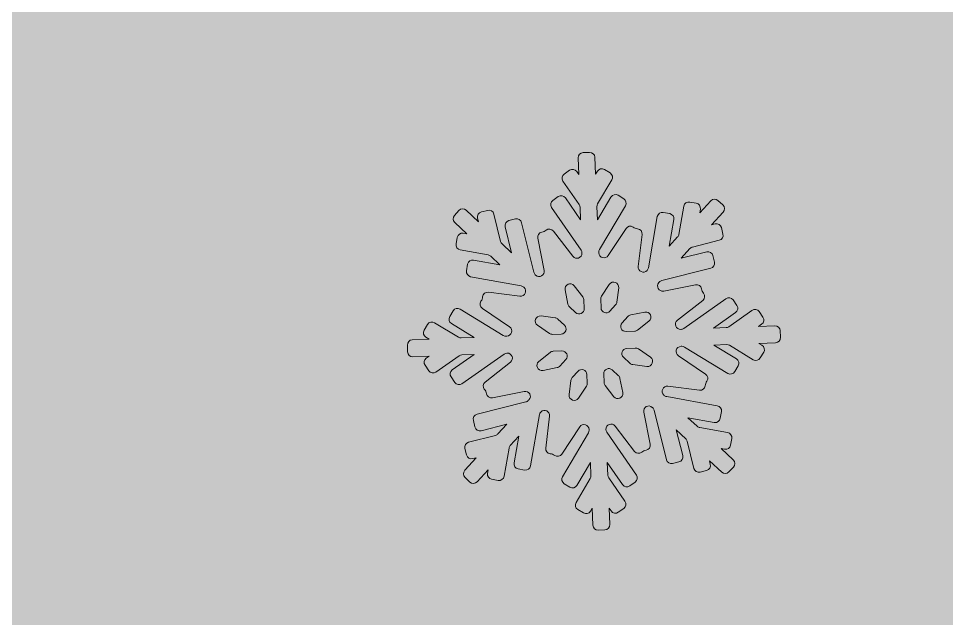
# Model space of a CAD drawing. Header units: millimetres. Extents: x -42 to 192, y -117 to -17.
# Drawn here: x 110.72 to 127.83, y -93.16 to -82.1 of the extents above; entities that cross this region are included whole.
import ezdxf

# ---------------------------------------------------------------- set-up
doc = ezdxf.new("R2010")
doc.units = ezdxf.units.MM
doc.header["$MEASUREMENT"] = 0
doc.layers.add('engraving', color=7, linetype='Continuous')
doc.layers.add('Layer 1', color=7, linetype='Continuous')

msp = doc.modelspace()

# ---------------------------------------------------------------- hatches: boundary and pattern name
at = {"layer": 'Layer 1'}
h = msp.add_hatch(color=2, dxfattribs=at)
h.dxf.hatch_style = 2
edge = h.paths.add_edge_path()
edge.add_spline(control_points=[(163.535, -30.121), (163.535, -30.121), (152.73, -71.11), (152.73, -71.11), (152.73, -71.11), (144.157, -30.121), (144.157, -30.121), (144.157, -30.121), (141.21, -30.121), (141.21, -30.121), (140.385, -29.082), (139.149, -28.383), (137.751, -28.276), (139.256, -27.161), (140.236, -25.378), (140.236, -23.361), (140.236, -19.98), (137.496, -17.24), (134.115, -17.24), (130.735, -17.24), (127.995, -19.98), (127.995, -23.361), (127.995, -25.378), (128.975, -27.161), (130.479, -28.276), (129.082, -28.383), (127.846, -29.082), (127.021, -30.121), (127.021, -30.121), (124.073, -30.121), (124.073, -30.121), (124.073, -30.121), (115.617, -71.11), (115.617, -71.11), (115.617, -71.11), (104.695, -30.121), (104.695, -30.121), (104.695, -30.121), (76.508, -30.121), (76.508, -30.121), (76.508, -30.121), (100.937, -115.27), (100.937, -115.27), (100.937, -115.27), (126.657, -115.27), (126.657, -115.27), (126.657, -115.27), (134.174, -87.788), (134.174, -87.788), (134.174, -87.788), (141.573, -115.27), (141.573, -115.27), (141.573, -115.27), (167.294, -115.27), (167.294, -115.27), (167.294, -115.27), (191.723, -30.121), (191.723, -30.121), (191.723, -30.121), (163.535, -30.121), (163.535, -30.121)], knot_values=[0, 0, 0, 0, 1, 1, 1, 2, 2, 2, 3, 3, 3, 4, 4, 4, 5, 5, 5, 6, 6, 6, 7, 7, 7, 8, 8, 8, 9, 9, 9, 10, 10, 10, 11, 11, 11, 12, 12, 12, 13, 13, 13, 14, 14, 14, 15, 15, 15, 16, 16, 16, 17, 17, 17, 18, 18, 18, 19, 19, 19, 20, 20, 20, 20], degree=3, periodic=1)
edge = h.paths.add_edge_path()
edge.add_spline(control_points=[(130.308, -23.361), (130.308, -21.261), (132.016, -19.553), (134.115, -19.553), (136.215, -19.553), (137.923, -21.261), (137.923, -23.361), (137.923, -25.46), (136.215, -27.168), (134.115, -27.168), (132.016, -27.168), (130.308, -25.46), (130.308, -23.361)], knot_values=[0, 0, 0, 0, 1, 1, 1, 2, 2, 2, 3, 3, 3, 4, 4, 4, 4], degree=3, periodic=1)

# ---------------------------------------------------------------- linework, layer by layer
at = {"layer": 'engraving', "lineweight": 0}
for points, knots in [([(124.768, -87.853), (124.766, -87.801), (124.722, -87.761), (124.67, -87.763), (124.67, -87.763), (124.37, -87.774), (124.37, -87.774), (124.37, -87.774), (124.425, -87.735), (124.425, -87.735), (124.468, -87.705), (124.478, -87.647), (124.449, -87.604), (124.449, -87.604), (124.379, -87.503), (124.379, -87.503), (124.349, -87.46), (124.289, -87.449), (124.246, -87.479), (124.246, -87.479), (123.82, -87.78), (123.82, -87.78), (123.805, -87.791), (123.788, -87.797), (123.77, -87.797), (123.77, -87.797), (123.54, -87.806), (123.54, -87.806), (123.54, -87.806), (123.945, -87.52), (123.945, -87.52), (123.987, -87.49), (123.998, -87.432), (123.968, -87.389), (123.968, -87.389), (123.898, -87.288), (123.898, -87.288), (123.868, -87.245), (123.809, -87.234), (123.766, -87.265), (123.766, -87.265), (122.991, -87.812), (122.991, -87.812), (122.976, -87.823), (122.958, -87.829), (122.94, -87.83), (122.94, -87.83), (122.935, -87.83), (122.935, -87.83), (122.844, -87.833), (122.801, -87.718), (122.873, -87.661), (122.873, -87.661), (123.338, -87.295), (123.338, -87.295), (123.379, -87.263), (123.386, -87.204), (123.355, -87.163), (123.355, -87.163), (123.34, -87.144), (123.34, -87.144), (123.331, -87.132), (123.325, -87.119), (123.322, -87.104), (123.322, -87.104), (123.317, -87.081), (123.317, -87.081), (123.307, -87.029), (123.257, -86.996), (123.206, -87.006), (123.206, -87.006), (122.619, -87.123), (122.619, -87.123), (122.529, -87.141), (122.469, -87.034), (122.531, -86.967), (122.531, -86.967), (122.54, -86.956), (122.54, -86.956), (122.553, -86.943), (122.569, -86.933), (122.587, -86.928), (122.587, -86.928), (123.488, -86.702), (123.488, -86.702), (123.538, -86.69), (123.569, -86.639), (123.557, -86.588), (123.557, -86.588), (123.527, -86.468), (123.527, -86.468), (123.514, -86.418), (123.463, -86.387), (123.412, -86.399), (123.412, -86.399), (122.941, -86.518), (122.941, -86.518), (122.941, -86.518), (123.103, -86.34), (123.103, -86.34), (123.116, -86.326), (123.132, -86.316), (123.15, -86.312), (123.15, -86.312), (123.643, -86.188), (123.643, -86.188), (123.694, -86.175), (123.725, -86.124), (123.712, -86.074), (123.712, -86.074), (123.682, -85.954), (123.682, -85.954), (123.67, -85.903), (123.619, -85.872), (123.568, -85.885), (123.568, -85.885), (123.503, -85.901), (123.503, -85.901), (123.503, -85.901), (123.715, -85.669), (123.715, -85.669), (123.75, -85.631), (123.747, -85.572), (123.71, -85.537), (123.71, -85.537), (123.62, -85.453), (123.62, -85.453), (123.582, -85.417), (123.521, -85.419), (123.486, -85.458), (123.486, -85.458), (123.284, -85.68), (123.284, -85.68), (123.284, -85.68), (123.295, -85.614), (123.295, -85.614), (123.304, -85.562), (123.27, -85.514), (123.219, -85.504), (123.219, -85.504), (123.1, -85.483), (123.1, -85.483), (123.048, -85.473), (122.999, -85.508), (122.99, -85.56), (122.99, -85.56), (122.899, -86.079), (122.899, -86.079), (122.896, -86.097), (122.888, -86.113), (122.876, -86.127), (122.876, -86.127), (122.721, -86.296), (122.721, -86.296), (122.721, -86.296), (122.807, -85.805), (122.807, -85.805), (122.815, -85.754), (122.781, -85.705), (122.73, -85.696), (122.73, -85.696), (122.611, -85.674), (122.611, -85.674), (122.559, -85.665), (122.51, -85.699), (122.501, -85.751), (122.501, -85.751), (122.337, -86.696), (122.337, -86.696), (122.333, -86.713), (122.325, -86.73), (122.313, -86.743), (122.313, -86.743), (122.313, -86.743), (122.313, -86.743), (122.251, -86.811), (122.139, -86.759), (122.15, -86.668), (122.15, -86.668), (122.221, -86.08), (122.221, -86.08), (122.227, -86.028), (122.191, -85.981), (122.139, -85.975), (122.139, -85.975), (122.117, -85.972), (122.117, -85.972), (122.102, -85.97), (122.088, -85.964), (122.076, -85.956), (122.076, -85.956), (122.057, -85.943), (122.057, -85.943), (122.013, -85.914), (121.954, -85.926), (121.925, -85.97), (121.925, -85.97), (121.596, -86.468), (121.596, -86.468), (121.545, -86.545), (121.426, -86.512), (121.422, -86.42), (121.422, -86.42), (121.422, -86.41), (121.422, -86.41), (121.421, -86.392), (121.426, -86.374), (121.435, -86.358), (121.435, -86.358), (121.913, -85.552), (121.913, -85.552), (121.94, -85.507), (121.925, -85.45), (121.881, -85.423), (121.881, -85.423), (121.777, -85.359), (121.777, -85.359), (121.732, -85.332), (121.673, -85.347), (121.647, -85.392), (121.647, -85.392), (121.398, -85.811), (121.398, -85.811), (121.398, -85.811), (121.388, -85.57), (121.388, -85.57), (121.387, -85.552), (121.392, -85.534), (121.401, -85.518), (121.401, -85.518), (121.663, -85.076), (121.663, -85.076), (121.69, -85.031), (121.676, -84.974), (121.631, -84.947), (121.631, -84.947), (121.527, -84.883), (121.527, -84.883), (121.482, -84.856), (121.424, -84.87), (121.397, -84.916), (121.397, -84.916), (121.364, -84.971), (121.364, -84.971), (121.364, -84.971), (121.351, -84.658), (121.351, -84.658), (121.349, -84.606), (121.305, -84.565), (121.253, -84.568), (121.253, -84.568), (121.132, -84.572), (121.132, -84.572), (121.08, -84.574), (121.039, -84.618), (121.041, -84.67), (121.041, -84.67), (121.053, -84.973), (121.053, -84.973), (121.053, -84.973), (121.017, -84.919), (121.017, -84.919), (120.987, -84.876), (120.927, -84.866), (120.884, -84.896), (120.884, -84.896), (120.785, -84.966), (120.785, -84.966), (120.743, -84.996), (120.732, -85.054), (120.762, -85.097), (120.762, -85.097), (121.061, -85.531), (121.061, -85.531), (121.071, -85.545), (121.077, -85.563), (121.078, -85.581), (121.078, -85.581), (121.087, -85.813), (121.087, -85.813), (121.087, -85.813), (120.806, -85.405), (120.806, -85.405), (120.776, -85.362), (120.716, -85.351), (120.674, -85.381), (120.674, -85.381), (120.574, -85.452), (120.574, -85.452), (120.532, -85.482), (120.521, -85.54), (120.551, -85.583), (120.551, -85.583), (121.095, -86.37), (121.095, -86.37), (121.105, -86.385), (121.111, -86.402), (121.112, -86.42), (121.112, -86.42), (121.112, -86.422), (121.112, -86.422), (121.116, -86.514), (120.999, -86.556), (120.943, -86.483), (120.943, -86.483), (120.585, -86.018), (120.585, -86.018), (120.553, -85.977), (120.493, -85.969), (120.451, -86.002), (120.451, -86.002), (120.434, -86.016), (120.434, -86.016), (120.422, -86.025), (120.408, -86.031), (120.394, -86.034), (120.394, -86.034), (120.372, -86.039), (120.372, -86.039), (120.321, -86.049), (120.287, -86.098), (120.298, -86.149), (120.298, -86.149), (120.414, -86.742), (120.414, -86.742), (120.432, -86.832), (120.324, -86.892), (120.257, -86.829), (120.257, -86.829), (120.251, -86.824), (120.251, -86.824), (120.238, -86.811), (120.229, -86.795), (120.224, -86.778), (120.224, -86.778), (119.998, -85.864), (119.998, -85.864), (119.986, -85.813), (119.934, -85.783), (119.884, -85.795), (119.884, -85.795), (119.766, -85.825), (119.766, -85.825), (119.715, -85.837), (119.685, -85.889), (119.697, -85.939), (119.697, -85.939), (119.815, -86.416), (119.815, -86.416), (119.815, -86.416), (119.641, -86.253), (119.641, -86.253), (119.627, -86.24), (119.618, -86.224), (119.613, -86.207), (119.613, -86.207), (119.489, -85.705), (119.489, -85.705), (119.477, -85.655), (119.426, -85.624), (119.375, -85.636), (119.375, -85.636), (119.257, -85.666), (119.257, -85.666), (119.207, -85.679), (119.176, -85.73), (119.188, -85.78), (119.188, -85.78), (119.205, -85.845), (119.205, -85.845), (119.205, -85.845), (118.978, -85.633), (118.978, -85.633), (118.939, -85.597), (118.879, -85.599), (118.843, -85.638), (118.843, -85.638), (118.761, -85.729), (118.761, -85.729), (118.726, -85.767), (118.728, -85.826), (118.766, -85.861), (118.766, -85.861), (118.988, -86.069), (118.988, -86.069), (118.988, -86.069), (118.923, -86.057), (118.923, -86.057), (118.872, -86.048), (118.822, -86.082), (118.813, -86.134), (118.813, -86.134), (118.792, -86.255), (118.792, -86.255), (118.783, -86.306), (118.817, -86.355), (118.869, -86.364), (118.869, -86.364), (119.381, -86.457), (119.381, -86.457), (119.399, -86.46), (119.416, -86.469), (119.429, -86.481), (119.429, -86.481), (119.599, -86.64), (119.599, -86.64), (119.599, -86.64), (119.114, -86.552), (119.114, -86.552), (119.062, -86.543), (119.013, -86.577), (119.004, -86.629), (119.004, -86.629), (118.983, -86.75), (118.983, -86.75), (118.974, -86.801), (119.008, -86.85), (119.059, -86.859), (119.059, -86.859), (119.992, -87.028), (119.992, -87.028), (120.01, -87.031), (120.027, -87.04), (120.04, -87.052), (120.04, -87.052), (120.044, -87.056), (120.044, -87.056), (120.111, -87.119), (120.059, -87.23), (119.968, -87.219), (119.968, -87.219), (119.387, -87.145), (119.387, -87.145), (119.335, -87.138), (119.287, -87.175), (119.281, -87.227), (119.281, -87.227), (119.278, -87.251), (119.278, -87.251), (119.276, -87.266), (119.271, -87.28), (119.263, -87.292), (119.263, -87.292), (119.25, -87.312), (119.25, -87.312), (119.221, -87.355), (119.233, -87.413), (119.276, -87.442), (119.276, -87.442), (119.776, -87.782), (119.776, -87.782), (119.852, -87.833), (119.818, -87.951), (119.727, -87.954), (119.727, -87.954), (119.715, -87.955), (119.715, -87.955), (119.697, -87.955), (119.678, -87.951), (119.662, -87.941), (119.662, -87.941), (118.866, -87.456), (118.866, -87.456), (118.821, -87.428), (118.763, -87.443), (118.736, -87.488), (118.736, -87.488), (118.673, -87.594), (118.673, -87.594), (118.647, -87.638), (118.661, -87.696), (118.705, -87.723), (118.705, -87.723), (119.124, -87.978), (119.124, -87.978), (119.124, -87.978), (118.885, -87.987), (118.885, -87.987), (118.867, -87.988), (118.849, -87.983), (118.833, -87.973), (118.833, -87.973), (118.396, -87.707), (118.396, -87.707), (118.351, -87.68), (118.293, -87.695), (118.266, -87.74), (118.266, -87.74), (118.203, -87.845), (118.203, -87.845), (118.177, -87.89), (118.191, -87.947), (118.236, -87.974), (118.236, -87.974), (118.294, -88.01), (118.294, -88.01), (118.294, -88.01), (117.984, -88.022), (117.984, -88.022), (117.931, -88.024), (117.891, -88.068), (117.893, -88.12), (117.893, -88.12), (117.898, -88.243), (117.898, -88.243), (117.9, -88.295), (117.944, -88.336), (117.996, -88.334), (117.996, -88.334), (118.297, -88.322), (118.297, -88.322), (118.297, -88.322), (118.241, -88.362), (118.241, -88.362), (118.198, -88.392), (118.188, -88.45), (118.218, -88.492), (118.218, -88.492), (118.288, -88.594), (118.288, -88.594), (118.317, -88.637), (118.377, -88.647), (118.42, -88.617), (118.42, -88.617), (118.846, -88.316), (118.846, -88.316), (118.861, -88.306), (118.878, -88.3), (118.896, -88.299), (118.896, -88.299), (119.126, -88.29), (119.126, -88.29), (119.126, -88.29), (118.721, -88.576), (118.721, -88.576), (118.679, -88.606), (118.668, -88.664), (118.698, -88.707), (118.698, -88.707), (118.768, -88.808), (118.768, -88.808), (118.798, -88.851), (118.857, -88.862), (118.9, -88.832), (118.9, -88.832), (119.676, -88.284), (119.676, -88.284), (119.69, -88.273), (119.708, -88.268), (119.726, -88.267), (119.726, -88.267), (119.731, -88.267), (119.731, -88.267), (119.822, -88.263), (119.865, -88.379), (119.793, -88.435), (119.793, -88.435), (119.328, -88.801), (119.328, -88.801), (119.287, -88.833), (119.28, -88.892), (119.311, -88.933), (119.311, -88.933), (119.326, -88.953), (119.326, -88.953), (119.335, -88.964), (119.341, -88.978), (119.344, -88.992), (119.344, -88.992), (119.349, -89.016), (119.349, -89.016), (119.359, -89.067), (119.409, -89.1), (119.46, -89.09), (119.46, -89.09), (120.047, -88.973), (120.047, -88.973), (120.137, -88.955), (120.197, -89.062), (120.135, -89.129), (120.135, -89.129), (120.126, -89.14), (120.126, -89.14), (120.113, -89.154), (120.097, -89.163), (120.079, -89.168), (120.079, -89.168), (119.178, -89.394), (119.178, -89.394), (119.128, -89.407), (119.097, -89.458), (119.11, -89.508), (119.11, -89.508), (119.139, -89.628), (119.139, -89.628), (119.152, -89.679), (119.203, -89.71), (119.254, -89.697), (119.254, -89.697), (119.725, -89.579), (119.725, -89.579), (119.725, -89.579), (119.563, -89.757), (119.563, -89.757), (119.55, -89.77), (119.534, -89.78), (119.516, -89.785), (119.516, -89.785), (119.023, -89.908), (119.023, -89.908), (118.972, -89.921), (118.941, -89.972), (118.954, -90.023), (118.954, -90.023), (118.984, -90.143), (118.984, -90.143), (118.996, -90.193), (119.048, -90.224), (119.098, -90.211), (119.098, -90.211), (119.163, -90.195), (119.163, -90.195), (119.163, -90.195), (118.951, -90.427), (118.951, -90.427), (118.916, -90.465), (118.919, -90.524), (118.956, -90.56), (118.956, -90.56), (119.046, -90.643), (119.046, -90.643), (119.084, -90.679), (119.145, -90.677), (119.18, -90.638), (119.18, -90.638), (119.382, -90.417), (119.382, -90.417), (119.382, -90.417), (119.371, -90.483), (119.371, -90.483), (119.362, -90.534), (119.396, -90.583), (119.447, -90.592), (119.447, -90.592), (119.566, -90.614), (119.566, -90.614), (119.618, -90.623), (119.667, -90.588), (119.676, -90.537), (119.676, -90.537), (119.767, -90.017), (119.767, -90.017), (119.77, -90), (119.778, -89.983), (119.79, -89.97), (119.79, -89.97), (119.945, -89.8), (119.945, -89.8), (119.945, -89.8), (119.859, -90.291), (119.859, -90.291), (119.851, -90.342), (119.885, -90.391), (119.936, -90.4), (119.936, -90.4), (120.055, -90.422), (120.055, -90.422), (120.107, -90.431), (120.156, -90.397), (120.165, -90.345), (120.165, -90.345), (120.329, -89.401), (120.329, -89.401), (120.333, -89.383), (120.341, -89.366), (120.353, -89.353), (120.353, -89.353), (120.353, -89.353), (120.353, -89.353), (120.415, -89.285), (120.527, -89.337), (120.516, -89.428), (120.516, -89.428), (120.445, -90.017), (120.445, -90.017), (120.439, -90.068), (120.475, -90.115), (120.527, -90.122), (120.527, -90.122), (120.549, -90.125), (120.549, -90.125), (120.564, -90.127), (120.578, -90.132), (120.59, -90.14), (120.59, -90.14), (120.609, -90.153), (120.609, -90.153), (120.653, -90.182), (120.712, -90.171), (120.741, -90.127), (120.741, -90.127), (121.071, -89.628), (121.071, -89.628), (121.121, -89.551), (121.24, -89.584), (121.244, -89.676), (121.244, -89.676), (121.244, -89.687), (121.244, -89.687), (121.245, -89.705), (121.24, -89.723), (121.231, -89.739), (121.231, -89.739), (120.753, -90.545), (120.753, -90.545), (120.726, -90.589), (120.741, -90.647), (120.785, -90.674), (120.785, -90.674), (120.889, -90.737), (120.889, -90.737), (120.934, -90.765), (120.993, -90.75), (121.019, -90.705), (121.019, -90.705), (121.268, -90.285), (121.268, -90.285), (121.268, -90.285), (121.278, -90.526), (121.278, -90.526), (121.279, -90.545), (121.274, -90.563), (121.265, -90.578), (121.265, -90.578), (121.003, -91.021), (121.003, -91.021), (120.976, -91.065), (120.991, -91.123), (121.035, -91.15), (121.035, -91.15), (121.139, -91.213), (121.139, -91.213), (121.184, -91.241), (121.242, -91.226), (121.269, -91.181), (121.269, -91.181), (121.302, -91.125), (121.302, -91.125), (121.302, -91.125), (121.315, -91.438), (121.315, -91.438), (121.317, -91.49), (121.361, -91.531), (121.413, -91.529), (121.413, -91.529), (121.534, -91.524), (121.534, -91.524), (121.586, -91.522), (121.627, -91.478), (121.625, -91.426), (121.625, -91.426), (121.613, -91.124), (121.613, -91.124), (121.613, -91.124), (121.65, -91.177), (121.65, -91.177), (121.679, -91.22), (121.739, -91.231), (121.782, -91.2), (121.782, -91.2), (121.881, -91.13), (121.881, -91.13), (121.923, -91.1), (121.934, -91.042), (121.904, -90.999), (121.904, -90.999), (121.605, -90.566), (121.605, -90.566), (121.595, -90.551), (121.589, -90.534), (121.588, -90.516), (121.588, -90.516), (121.579, -90.284), (121.579, -90.284), (121.579, -90.284), (121.86, -90.691), (121.86, -90.691), (121.89, -90.735), (121.95, -90.745), (121.993, -90.715), (121.993, -90.715), (122.092, -90.645), (122.092, -90.645), (122.134, -90.615), (122.145, -90.556), (122.115, -90.514), (122.115, -90.514), (121.571, -89.726), (121.571, -89.726), (121.561, -89.711), (121.555, -89.694), (121.554, -89.676), (121.554, -89.676), (121.554, -89.675), (121.554, -89.675), (121.55, -89.583), (121.667, -89.54), (121.723, -89.613), (121.723, -89.613), (122.081, -90.078), (122.081, -90.078), (122.113, -90.12), (122.173, -90.127), (122.215, -90.095), (122.215, -90.095), (122.232, -90.081), (122.232, -90.081), (122.244, -90.072), (122.258, -90.065), (122.272, -90.062), (122.272, -90.062), (122.294, -90.058), (122.294, -90.058), (122.345, -90.048), (122.379, -89.998), (122.369, -89.947), (122.369, -89.947), (122.252, -89.354), (122.252, -89.354), (122.234, -89.264), (122.342, -89.204), (122.409, -89.267), (122.409, -89.267), (122.415, -89.272), (122.415, -89.272), (122.428, -89.285), (122.437, -89.301), (122.442, -89.319), (122.442, -89.319), (122.668, -90.232), (122.668, -90.232), (122.68, -90.283), (122.732, -90.314), (122.782, -90.301), (122.782, -90.301), (122.9, -90.272), (122.9, -90.272), (122.95, -90.259), (122.981, -90.208), (122.969, -90.157), (122.969, -90.157), (122.851, -89.68), (122.851, -89.68), (122.851, -89.68), (123.025, -89.844), (123.025, -89.844), (123.039, -89.856), (123.048, -89.872), (123.053, -89.89), (123.053, -89.89), (123.177, -90.391), (123.177, -90.391), (123.189, -90.442), (123.241, -90.473), (123.291, -90.46), (123.291, -90.46), (123.409, -90.43), (123.409, -90.43), (123.459, -90.418), (123.49, -90.367), (123.478, -90.316), (123.478, -90.316), (123.462, -90.251), (123.462, -90.251), (123.462, -90.251), (123.688, -90.463), (123.688, -90.463), (123.727, -90.499), (123.787, -90.497), (123.823, -90.458), (123.823, -90.458), (123.905, -90.368), (123.905, -90.368), (123.94, -90.33), (123.938, -90.27), (123.9, -90.235), (123.9, -90.235), (123.678, -90.028), (123.678, -90.028), (123.678, -90.028), (123.743, -90.039), (123.743, -90.039), (123.794, -90.049), (123.844, -90.014), (123.853, -89.963), (123.853, -89.963), (123.874, -89.841), (123.874, -89.841), (123.883, -89.79), (123.849, -89.741), (123.797, -89.732), (123.797, -89.732), (123.285, -89.639), (123.285, -89.639), (123.267, -89.636), (123.25, -89.628), (123.237, -89.615), (123.237, -89.615), (123.067, -89.457), (123.067, -89.457), (123.067, -89.457), (123.552, -89.544), (123.552, -89.544), (123.604, -89.554), (123.653, -89.519), (123.662, -89.468), (123.662, -89.468), (123.683, -89.346), (123.683, -89.346), (123.692, -89.295), (123.658, -89.246), (123.607, -89.237), (123.607, -89.237), (122.674, -89.068), (122.674, -89.068), (122.656, -89.065), (122.639, -89.057), (122.626, -89.044), (122.626, -89.044), (122.622, -89.04), (122.622, -89.04), (122.555, -88.978), (122.607, -88.866), (122.698, -88.877), (122.698, -88.877), (123.279, -88.951), (123.279, -88.951), (123.331, -88.958), (123.379, -88.921), (123.385, -88.869), (123.385, -88.869), (123.388, -88.845), (123.388, -88.845), (123.39, -88.831), (123.395, -88.817), (123.403, -88.805), (123.403, -88.805), (123.416, -88.784), (123.416, -88.784), (123.445, -88.741), (123.433, -88.683), (123.39, -88.654), (123.39, -88.654), (122.89, -88.315), (122.89, -88.315), (122.814, -88.264), (122.848, -88.146), (122.939, -88.142), (122.939, -88.142), (122.951, -88.142), (122.951, -88.142), (122.969, -88.141), (122.988, -88.146), (123.004, -88.155), (123.004, -88.155), (123.8, -88.641), (123.8, -88.641), (123.845, -88.668), (123.903, -88.653), (123.93, -88.608), (123.93, -88.608), (123.993, -88.503), (123.993, -88.503), (124.019, -88.458), (124.005, -88.401), (123.961, -88.374), (123.961, -88.374), (123.542, -88.119), (123.542, -88.119), (123.542, -88.119), (123.781, -88.11), (123.781, -88.11), (123.799, -88.109), (123.818, -88.114), (123.833, -88.123), (123.833, -88.123), (124.27, -88.389), (124.27, -88.389), (124.315, -88.416), (124.373, -88.402), (124.4, -88.357), (124.4, -88.357), (124.463, -88.251), (124.463, -88.251), (124.489, -88.207), (124.475, -88.149), (124.43, -88.122), (124.43, -88.122), (124.372, -88.087), (124.372, -88.087), (124.372, -88.087), (124.682, -88.075), (124.682, -88.075), (124.735, -88.073), (124.775, -88.029), (124.773, -87.976), (124.773, -87.976), (124.768, -87.853), (124.768, -87.853)], [0, 0, 0, 0, 1, 1, 1, 2, 2, 2, 3, 3, 3, 4, 4, 4, 5, 5, 5, 6, 6, 6, 7, 7, 7, 8, 8, 8, 9, 9, 9, 10, 10, 10, 11, 11, 11, 12, 12, 12, 13, 13, 13, 14, 14, 14, 15, 15, 15, 16, 16, 16, 17, 17, 17, 18, 18, 18, 19, 19, 19, 20, 20, 20, 21, 21, 21, 22, 22, 22, 23, 23, 23, 24, 24, 24, 25, 25, 25, 26, 26, 26, 27, 27, 27, 28, 28, 28, 29, 29, 29, 30, 30, 30, 31, 31, 31, 32, 32, 32, 33, 33, 33, 34, 34, 34, 35, 35, 35, 36, 36, 36, 37, 37, 37, 38, 38, 38, 39, 39, 39, 40, 40, 40, 41, 41, 41, 42, 42, 42, 43, 43, 43, 44, 44, 44, 45, 45, 45, 46, 46, 46, 47, 47, 47, 48, 48, 48, 49, 49, 49, 50, 50, 50, 51, 51, 51, 52, 52, 52, 53, 53, 53, 54, 54, 54, 55, 55, 55, 56, 56, 56, 57, 57, 57, 58, 58, 58, 59, 59, 59, 60, 60, 60, 61, 61, 61, 62, 62, 62, 63, 63, 63, 64, 64, 64, 65, 65, 65, 66, 66, 66, 67, 67, 67, 68, 68, 68, 69, 69, 69, 70, 70, 70, 71, 71, 71, 72, 72, 72, 73, 73, 73, 74, 74, 74, 75, 75, 75, 76, 76, 76, 77, 77, 77, 78, 78, 78, 79, 79, 79, 80, 80, 80, 81, 81, 81, 82, 82, 82, 83, 83, 83, 84, 84, 84, 85, 85, 85, 86, 86, 86, 87, 87, 87, 88, 88, 88, 89, 89, 89, 90, 90, 90, 91, 91, 91, 92, 92, 92, 93, 93, 93, 94, 94, 94, 95, 95, 95, 96, 96, 96, 97, 97, 97, 98, 98, 98, 99, 99, 99, 100, 100, 100, 101, 101, 101, 102, 102, 102, 103, 103, 103, 104, 104, 104, 105, 105, 105, 106, 106, 106, 107, 107, 107, 108, 108, 108, 109, 109, 109, 110, 110, 110, 111, 111, 111, 112, 112, 112, 113, 113, 113, 114, 114, 114, 115, 115, 115, 116, 116, 116, 117, 117, 117, 118, 118, 118, 119, 119, 119, 120, 120, 120, 121, 121, 121, 122, 122, 122, 123, 123, 123, 124, 124, 124, 125, 125, 125, 126, 126, 126, 127, 127, 127, 128, 128, 128, 129, 129, 129, 130, 130, 130, 131, 131, 131, 132, 132, 132, 133, 133, 133, 134, 134, 134, 135, 135, 135, 136, 136, 136, 137, 137, 137, 138, 138, 138, 139, 139, 139, 140, 140, 140, 141, 141, 141, 142, 142, 142, 143, 143, 143, 144, 144, 144, 145, 145, 145, 146, 146, 146, 147, 147, 147, 148, 148, 148, 149, 149, 149, 150, 150, 150, 151, 151, 151, 152, 152, 152, 153, 153, 153, 154, 154, 154, 155, 155, 155, 156, 156, 156, 157, 157, 157, 158, 158, 158, 159, 159, 159, 160, 160, 160, 161, 161, 161, 162, 162, 162, 163, 163, 163, 164, 164, 164, 165, 165, 165, 166, 166, 166, 167, 167, 167, 168, 168, 168, 169, 169, 169, 170, 170, 170, 171, 171, 171, 172, 172, 172, 173, 173, 173, 174, 174, 174, 175, 175, 175, 176, 176, 176, 177, 177, 177, 178, 178, 178, 179, 179, 179, 180, 180, 180, 181, 181, 181, 182, 182, 182, 183, 183, 183, 184, 184, 184, 185, 185, 185, 186, 186, 186, 187, 187, 187, 188, 188, 188, 189, 189, 189, 190, 190, 190, 191, 191, 191, 192, 192, 192, 193, 193, 193, 194, 194, 194, 195, 195, 195, 196, 196, 196, 197, 197, 197, 198, 198, 198, 199, 199, 199, 200, 200, 200, 201, 201, 201, 202, 202, 202, 203, 203, 203, 204, 204, 204, 205, 205, 205, 206, 206, 206, 207, 207, 207, 208, 208, 208, 209, 209, 209, 210, 210, 210, 211, 211, 211, 212, 212, 212, 213, 213, 213, 214, 214, 214, 215, 215, 215, 216, 216, 216, 217, 217, 217, 218, 218, 218, 219, 219, 219, 220, 220, 220, 221, 221, 221, 222, 222, 222, 223, 223, 223, 224, 224, 224, 225, 225, 225, 226, 226, 226, 227, 227, 227, 228, 228, 228, 229, 229, 229, 230, 230, 230, 231, 231, 231, 232, 232, 232, 233, 233, 233, 234, 234, 234, 235, 235, 235, 236, 236, 236, 237, 237, 237, 238, 238, 238, 239, 239, 239, 240, 240, 240, 241, 241, 241, 242, 242, 242, 243, 243, 243, 244, 244, 244, 245, 245, 245, 246, 246, 246, 247, 247, 247, 248, 248, 248, 249, 249, 249, 250, 250, 250, 251, 251, 251, 252, 252, 252, 253, 253, 253, 254, 254, 254, 255, 255, 255, 256, 256, 256, 257, 257, 257, 258, 258, 258, 259, 259, 259, 260, 260, 260, 261, 261, 261, 262, 262, 262, 263, 263, 263, 264, 264, 264, 265, 265, 265, 266, 266, 266, 267, 267, 267, 268, 268, 268, 269, 269, 269, 270, 270, 270, 271, 271, 271, 272, 272, 272, 273, 273, 273, 274, 274, 274, 275, 275, 275, 276, 276, 276, 277, 277, 277, 278, 278, 278, 279, 279, 279, 280, 280, 280, 281, 281, 281, 282, 282, 282, 283, 283, 283, 284, 284, 284, 285, 285, 285, 286, 286, 286, 287, 287, 287, 288, 288, 288, 289, 289, 289, 290, 290, 290, 291, 291, 291, 292, 292, 292, 293, 293, 293, 294, 294, 294, 295, 295, 295, 296, 296, 296, 297, 297, 297, 298, 298, 298, 299, 299, 299, 300, 300, 300, 301, 301, 301, 302, 302, 302, 303, 303, 303, 304, 304, 304, 305, 305, 305, 306, 306, 306, 307, 307, 307, 308, 308, 308, 309, 309, 309, 310, 310, 310, 311, 311, 311, 312, 312, 312, 313, 313, 313, 314, 314, 314, 315, 315, 315, 316, 316, 316, 317, 317, 317, 318, 318, 318, 319, 319, 319, 320, 320, 320, 321, 321, 321, 322, 322, 322, 323, 323, 323, 324, 324, 324, 325, 325, 325, 326, 326, 326, 327, 327, 327, 328, 328, 328, 329, 329, 329, 330, 330, 330, 331, 331, 331, 332, 332, 332, 333, 333, 333, 334, 334, 334, 335, 335, 335, 336, 336, 336, 336]), ([(120.969, -87.027), (120.969, -87.027), (121.127, -87.232), (121.127, -87.232), (121.139, -87.248), (121.146, -87.267), (121.147, -87.286), (121.147, -87.286), (121.153, -87.446), (121.153, -87.446), (121.157, -87.53), (121.056, -87.576), (120.995, -87.519), (120.995, -87.519), (120.881, -87.412), (120.881, -87.412), (120.866, -87.399), (120.856, -87.381), (120.853, -87.362), (120.853, -87.362), (120.802, -87.103), (120.802, -87.103), (120.782, -87.005), (120.908, -86.948), (120.969, -87.027)], [0, 0, 0, 0, 1, 1, 1, 2, 2, 2, 3, 3, 3, 4, 4, 4, 5, 5, 5, 6, 6, 6, 7, 7, 7, 8, 8, 8, 8]), ([(121.463, -87.435), (121.463, -87.435), (121.457, -87.275), (121.457, -87.275), (121.456, -87.255), (121.462, -87.236), (121.472, -87.219), (121.472, -87.219), (121.616, -87.001), (121.616, -87.001), (121.671, -86.918), (121.801, -86.966), (121.789, -87.065), (121.789, -87.065), (121.757, -87.327), (121.757, -87.327), (121.755, -87.346), (121.746, -87.364), (121.733, -87.379), (121.733, -87.379), (121.628, -87.495), (121.628, -87.495), (121.571, -87.557), (121.467, -87.519), (121.463, -87.435)], [0, 0, 0, 0, 1, 1, 1, 2, 2, 2, 3, 3, 3, 4, 4, 4, 5, 5, 5, 6, 6, 6, 7, 7, 7, 8, 8, 8, 8]), ([(120.514, -87.905), (120.514, -87.905), (120.292, -87.755), (120.292, -87.755), (120.21, -87.699), (120.258, -87.571), (120.357, -87.583), (120.357, -87.583), (120.617, -87.616), (120.617, -87.616), (120.637, -87.619), (120.655, -87.627), (120.67, -87.641), (120.67, -87.641), (120.789, -87.752), (120.789, -87.752), (120.85, -87.809), (120.812, -87.912), (120.728, -87.915), (120.728, -87.915), (120.57, -87.921), (120.57, -87.921), (120.55, -87.922), (120.53, -87.917), (120.514, -87.905)], [0, 0, 0, 0, 1, 1, 1, 2, 2, 2, 3, 3, 3, 4, 4, 4, 5, 5, 5, 6, 6, 6, 7, 7, 7, 8, 8, 8, 8]), ([(121.852, -87.711), (121.852, -87.711), (121.96, -87.592), (121.96, -87.592), (121.974, -87.577), (121.992, -87.567), (122.012, -87.563), (122.012, -87.563), (122.271, -87.511), (122.271, -87.511), (122.369, -87.492), (122.426, -87.616), (122.348, -87.678), (122.348, -87.678), (122.139, -87.843), (122.139, -87.843), (122.123, -87.855), (122.104, -87.862), (122.084, -87.863), (122.084, -87.863), (121.925, -87.869), (121.925, -87.869), (121.841, -87.872), (121.795, -87.773), (121.852, -87.711)], [0, 0, 0, 0, 1, 1, 1, 2, 2, 2, 3, 3, 3, 4, 4, 4, 5, 5, 5, 6, 6, 6, 7, 7, 7, 8, 8, 8, 8]), ([(120.814, -88.386), (120.814, -88.386), (120.706, -88.505), (120.706, -88.505), (120.692, -88.52), (120.674, -88.53), (120.654, -88.534), (120.654, -88.534), (120.395, -88.585), (120.395, -88.585), (120.297, -88.605), (120.24, -88.48), (120.318, -88.419), (120.318, -88.419), (120.527, -88.254), (120.527, -88.254), (120.543, -88.241), (120.562, -88.234), (120.582, -88.234), (120.582, -88.234), (120.741, -88.227), (120.741, -88.227), (120.825, -88.224), (120.871, -88.324), (120.814, -88.386)], [0, 0, 0, 0, 1, 1, 1, 2, 2, 2, 3, 3, 3, 4, 4, 4, 5, 5, 5, 6, 6, 6, 7, 7, 7, 8, 8, 8, 8]), ([(122.152, -88.191), (122.152, -88.191), (122.374, -88.341), (122.374, -88.341), (122.456, -88.397), (122.408, -88.526), (122.309, -88.513), (122.309, -88.513), (122.049, -88.48), (122.049, -88.48), (122.029, -88.478), (122.011, -88.469), (121.996, -88.455), (121.996, -88.455), (121.878, -88.344), (121.878, -88.344), (121.816, -88.287), (121.855, -88.184), (121.938, -88.181), (121.938, -88.181), (122.096, -88.175), (122.096, -88.175), (122.116, -88.174), (122.136, -88.18), (122.152, -88.191)], [0, 0, 0, 0, 1, 1, 1, 2, 2, 2, 3, 3, 3, 4, 4, 4, 5, 5, 5, 6, 6, 6, 7, 7, 7, 8, 8, 8, 8]), ([(121.203, -88.662), (121.203, -88.662), (121.209, -88.821), (121.209, -88.821), (121.21, -88.841), (121.204, -88.861), (121.194, -88.877), (121.194, -88.877), (121.05, -89.095), (121.05, -89.095), (120.995, -89.178), (120.865, -89.131), (120.877, -89.032), (120.877, -89.032), (120.909, -88.77), (120.909, -88.77), (120.911, -88.75), (120.92, -88.732), (120.933, -88.718), (120.933, -88.718), (121.039, -88.602), (121.039, -88.602), (121.095, -88.54), (121.199, -88.577), (121.203, -88.662)], [0, 0, 0, 0, 1, 1, 1, 2, 2, 2, 3, 3, 3, 4, 4, 4, 5, 5, 5, 6, 6, 6, 7, 7, 7, 8, 8, 8, 8]), ([(121.697, -89.07), (121.697, -89.07), (121.539, -88.864), (121.539, -88.864), (121.527, -88.848), (121.52, -88.83), (121.519, -88.81), (121.519, -88.81), (121.513, -88.65), (121.513, -88.65), (121.509, -88.566), (121.61, -88.52), (121.671, -88.578), (121.671, -88.578), (121.785, -88.684), (121.785, -88.684), (121.8, -88.698), (121.81, -88.715), (121.813, -88.735), (121.813, -88.735), (121.865, -88.994), (121.865, -88.994), (121.884, -89.092), (121.758, -89.149), (121.697, -89.07)], [0, 0, 0, 0, 1, 1, 1, 2, 2, 2, 3, 3, 3, 4, 4, 4, 5, 5, 5, 6, 6, 6, 7, 7, 7, 8, 8, 8, 8])]:
    msp.add_open_spline(points, degree=3, knots=knots, dxfattribs=at)
at = {"layer": 'Layer 1', "lineweight": 0}
msp.add_open_spline([(163.535, -30.121), (163.535, -30.121), (152.73, -71.11), (152.73, -71.11), (152.73, -71.11), (144.157, -30.121), (144.157, -30.121), (144.157, -30.121), (141.21, -30.121), (141.21, -30.121), (140.385, -29.082), (139.149, -28.383), (137.751, -28.276), (139.256, -27.161), (140.236, -25.378), (140.236, -23.361), (140.236, -19.98), (137.496, -17.24), (134.115, -17.24), (130.735, -17.24), (127.995, -19.98), (127.995, -23.361), (127.995, -25.378), (128.975, -27.161), (130.479, -28.276), (129.082, -28.383), (127.846, -29.082), (127.021, -30.121), (127.021, -30.121), (124.073, -30.121), (124.073, -30.121), (124.073, -30.121), (115.617, -71.11), (115.617, -71.11), (115.617, -71.11), (104.695, -30.121), (104.695, -30.121), (104.695, -30.121), (76.508, -30.121), (76.508, -30.121), (76.508, -30.121), (100.937, -115.27), (100.937, -115.27), (100.937, -115.27), (126.657, -115.27), (126.657, -115.27), (126.657, -115.27), (134.174, -87.788), (134.174, -87.788), (134.174, -87.788), (141.573, -115.27), (141.573, -115.27), (141.573, -115.27), (167.294, -115.27), (167.294, -115.27), (167.294, -115.27), (191.723, -30.121), (191.723, -30.121), (191.723, -30.121), (163.535, -30.121), (163.535, -30.121)], degree=3, knots=[0, 0, 0, 0, 1, 1, 1, 2, 2, 2, 3, 3, 3, 4, 4, 4, 5, 5, 5, 6, 6, 6, 7, 7, 7, 8, 8, 8, 9, 9, 9, 10, 10, 10, 11, 11, 11, 12, 12, 12, 13, 13, 13, 14, 14, 14, 15, 15, 15, 16, 16, 16, 17, 17, 17, 18, 18, 18, 19, 19, 19, 20, 20, 20, 20], dxfattribs=at)

doc.saveas('drawing.dxf')
